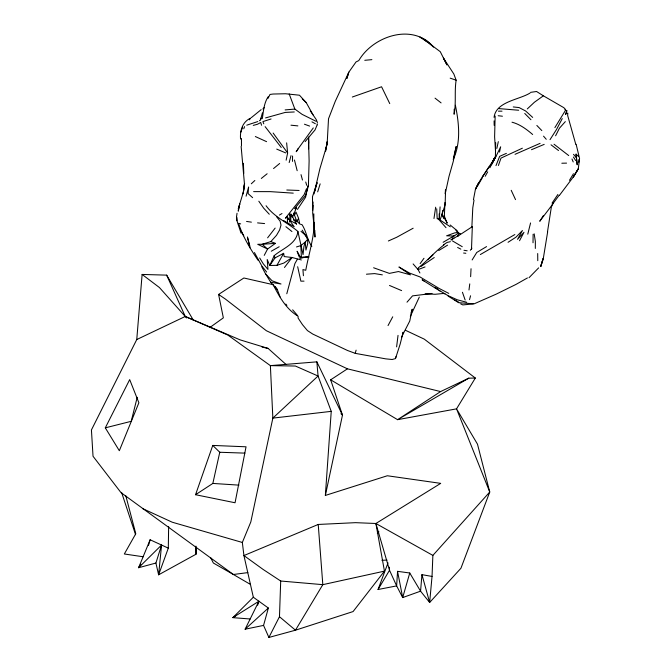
<?xml version="1.0" encoding="UTF-8"?>
<svg xmlns="http://www.w3.org/2000/svg" width="671" height="671" viewBox="0 0 671 671"><rect width="100%" height="100%" fill="white"/><g stroke="black" fill="none" stroke-linecap="round" stroke-linejoin="round"><path stroke-width="1.01" d="M155.907 563.044L138.612 567.716L161.568 545.045L155.907 563.044L158.624 574.804L196.033 554.221L196.049 547.008M241.468 145.75L241.476 138.461M535.324 248.446L535.366 241.51L534.183 233.844M292.514 161.384L292.556 156.033M308.61 148.878L308.735 137.471M236.704 220.809L236.737 217.345M444.974 202.457L444.227 218.62M533.026 242.768L533.118 234.254M161.568 545.045L158.624 574.804L168.304 548.148L168.639 526.592M445.578 189.927L445.133 204.873L440.352 219.266L437.173 218.721L436.712 208.756M454.208 109.172L454.108 114.255C456.297 102.948 454.334 91.449 456.137 80.184L453.839 73.995L443.388 58.008L446.97 64.953L440.277 51.701L424.08 39.581M240.554 139.065C239.824 130.811 242.424 121.761 250.602 118.163L249.344 119.799M471.847 227.402L472.787 207.817L474.02 200.092M444.177 218.662L444.269 215.735L447.012 223.284M432.04 576.439L421.95 574.661L420.566 591.176L402.692 597.576L396.645 585.9L397.551 571.34L409.755 573L420.566 591.176L429.65 602.474L432.04 576.439L432.87 555.403L375.894 523.497L355.521 522.667L318.23 524.454L243.925 555.563L253.336 597.24L268.366 608.035L263.56 625.406L268.895 637.45L279.471 616.716L280.704 581.019L263.166 569.469L243.925 555.563L242.34 542.462L250.811 521.954L272.854 418.117L270.379 365.628L227.813 335.03L185.246 316.477L159.421 287.532L142.118 274.439L136.758 339.543L91.432 429.943L93.026 456.255L120.981 492.615L233.374 574.493L250.535 584.475M289.629 222.101L289.922 213.856M471.503 249.142L472.309 226.832M470.639 276.687L471.042 268.727M578.763 162.307L578.914 159.505M445.443 189.834L445.234 193.642L449.008 176.406L453.252 161.468L456.154 146.488L453.37 158.582M495.693 142.764L495.374 157.727L500.675 146.79L499.509 152.074M567.414 113.307L567.8 112.988L567.658 115.504L575.793 144.391M314.347 222.428C313.86 238.717 308.71 254.351 305.75 270.27L302.931 269.574L303.418 275.706M440.092 206.886L439.304 219.065L439.161 213.848M268.895 637.45L295.475 630.195L353.072 611.566L384.449 571.13L375.894 523.497L440.713 483.363L387.326 475.756L325.36 495.433L331.239 411.357L318.062 376.02L316.863 361.854L270.379 365.628L295.391 366.03L318.062 376.02L272.854 418.117L331.239 411.357M317.157 124.84L317.24 123.766M313.005 205.36L312.678 213.101L314.003 225.313M554.892 127.616L565.485 110.338L565.603 109.071M313.072 201.971L312.585 210.577L312.485 196.67L317.106 182.646L314.833 191.143M495.148 116.066L494.611 136.825L495.5 150.858M396.611 346.882L398.029 335.383M468.987 289.981L469.767 283.883M262.26 118.717C263.535 111.218 263.862 103.032 268.291 96.599M494.049 117.35C496.028 101.506 518.817 99.962 530.04 93.051M237.039 213.235L236.536 216.741L237.45 222.395L241.065 233.131M307.88 185.859L305.607 197.199L297.471 209.386M433.969 218.52L435.672 207.196M547.67 231.763L543.2 259.14L540.709 266.546L543.082 258.645L540.709 266.546M547.452 232.074L551.319 207.297L553.005 202.717M443.456 217.932L442.063 214.51L442.801 210.501M325.427 151.394L327.28 141.531L325.594 151.344M473.441 199.656L475.412 189.39L477.987 183.871M259.434 120.755L260.549 119.815L262.42 112.829M314.036 193.902L319.882 168.756L327.129 144.366L328.513 118.784L335.232 101.413L348.853 72.132L356.033 61.942L358.784 60.583C373.034 35.957 412.933 22.638 433.491 47.02L426.018 40.31L419.929 37.098L424.215 39.857M286.14 160.193L287.624 153.005L286.634 142.864M325.36 495.433L342.478 415.114L330.669 379.82L347.444 368.824L440.612 391.57L468.777 378.176L475.328 378.033L456.54 408.849L397.576 419.669L330.669 379.82M496.842 148.459L498.318 141.64M195.546 494.72L212.841 483.43L219.769 452.262L212.766 445.427L195.546 494.72L235.051 502.755L246.047 446.802L212.766 445.427M266.068 205.737C274.338 217.127 287.347 222.529 297.89 231.42C296.582 244.043 282.625 248.429 274.179 255.676L269.759 265.481L276.938 265.339L283.908 263.04L292.086 257.496L301.363 259.971M317.098 125.058L315.018 129.964L305.146 141.606M292.145 217.245L292.631 215.232M527.783 234.162L530.56 222.957M137.228 397.291L131.206 421.321L105.305 427.846L119.329 450.719L138.88 402.768L129.688 379.618L105.305 427.846M273.097 284.588C279.43 296.783 286.072 309.063 298.1 316.234L298.075 318.029L302.504 324.697L307.444 330.593L312.787 334.074L347.419 350.447L355.227 353.349L385.733 358.859L392.183 359.505L395.479 358.574L395.974 356.687M566.844 110.723L565.695 114.338L566.844 110.723L566.324 110.858M289.167 162.567L291.013 155.664M469.532 299.652L470.564 295.777M246.089 196.175L248.622 186.991L248.094 193.592L252.64 197.685M286.794 293.755L294.905 263.56L297.412 259.191M355.227 353.349L356.108 350.153M260.549 119.815L261.036 118.104M148.476 545.531L150.119 539.769L168.304 548.148M409.755 573L402.692 597.576L397.551 571.34M238.197 209.042L243.347 192.141L244.571 183.51L243.162 193.885L244.437 183.72L241.132 146.404M317.668 191.864L320.159 183.888M453.21 159.623C461.128 142.319 459.039 123.254 455.383 105.238M348.358 73.667L346.84 78.499L348.853 72.132M257.639 605.234L258.905 601.241L232.837 617.647L250.149 618.981M410.979 313.181L412.237 309.205L409.763 321.023L401.543 337.077M498.41 165.477L501.002 158.096L522.365 148.207M240.814 132.212L242.667 127.029M375.894 523.497L389.524 570.275L396.645 585.9L378.05 589.507L388.023 562.868M243.766 128.773L244.588 126.634M306.462 188.786L304.131 194.707L285.41 218.192L287.289 217.035L294.2 226.731L283.732 220.625M495.978 165.628L499.652 156.351L506.387 153.365M395.479 358.574L400.159 344.114L403.196 332.187L402.415 334.049M150.119 539.769L138.612 567.716L140.801 564.168M292.455 217.337L296.456 207.716L295.425 209.209M419.308 297.102L410.342 316.335M555.596 135.785L559.429 128.22L565.326 121.619M489.897 167.758L495.131 157.4M492.153 163.909L495.5 156.586L492.959 161.342M263.56 625.406L245.116 629.205L258.905 601.241M268.081 98.293L269.994 94.443L273.122 94.032L285.544 93.755L299.476 95.215L306.244 102.638L313.055 114.858M478.901 182.403L475.412 189.39L480.042 180.541L495.349 157.215M562.256 118.591L556.586 129.369L550.019 139.66M264.24 255.366L267.57 249.025L275.404 243.372L270.824 241.61L262.176 244.261L257.731 244.311L267.57 249.025L262.176 244.261L275.404 243.372M519.522 240.746L523.976 232.3L517.526 239.337L522.424 230.547L515.949 237.182L508.064 242.29M388.039 325.569L392.736 316.796M276.938 265.339L283.64 253.311L284.194 256.574L292.086 257.496L284.479 267.469M485.192 176.28L487.716 171.835M294.468 215.265L296.028 212.095L298.545 218.192L299.769 224.039L295.617 219.92M477.064 186.739L482.122 178.192M293.37 219.954L296.8 221.338L298.218 218.931M313.273 127.926L297.589 149.574M378.05 589.507L389.524 570.275L389.39 567.196M489.897 166.609L491.39 164.152M569.461 180.323L573.453 173.755M472.149 259.945L476.754 252.464L486.567 246.601M494.15 159.212L495.525 156.997L493.403 160.319L495.089 157.685M482.994 176.02L482.256 177.186L488.933 166.97M491.893 163.33L494.108 159.874M543.485 215.45L539.744 221.262L553.172 203.581M494.435 158.65L492.581 161.51L495.794 156.578M298.352 148.392L296.196 151.713L297.597 149.952M493.705 159.723L495.299 157.299M275.144 228.09L267.603 237.836M552.065 203.112L557.878 194.481M283.64 253.311L275.051 257.882L269.759 265.481L267.209 259.518L267.964 269.44L263.275 263.812L259.685 257.958M420.147 263.602L423.98 258.268M552.996 203.59L559.119 195.311M559.371 195.446L574.275 175.701L578.285 168.849L579.568 158.591L576.146 144.29M470.337 250.266L471.914 248.186M407.003 302.185L412.531 295.869L432.049 293.495M457.437 236.41L458.419 235.269M294.519 208.673L305.565 195.429L308.4 185.968L309.113 160.931L308.484 137.144M432.87 555.403L489.746 492.011L477.492 444.168L456.54 408.849L489.746 492.011L460.943 568.245L429.65 602.474L421.95 574.661M270.824 241.61L276.511 235.311L279.622 229.96L280.998 225.104L280.092 221.12L276.72 216.934M527.297 108.92L534.41 102.244L543.376 95.819L564.009 107.779L565.485 110.338M529.008 277.719L538.645 267.872M253.336 597.24L232.837 617.647L235.513 616.028M251.315 183.779L254.846 180.499M428.098 259.484L432.921 254.997M245.116 629.205L268.366 608.035M251.281 117.677L261.145 109.65M262.856 108.937L264.366 107.603M289.427 215.5L290.971 214.158L296.59 224.013L290.719 220.851L290.971 214.158L291.248 216.196M443.95 244.915C434.833 251.885 427.377 260.725 418.402 267.779L418.058 269.591L419.912 272.963M377.32 533.151L378.905 531.793M273.55 168.538L279.664 163.481M261.321 178.444L267.142 173.755M296.49 246.953L300.826 245.594L305.238 242.088L307.729 239.195L305.724 235.446L300.994 231.319M420.876 266.53L434.238 257.547M458.033 235.999L471.998 226.865M452.296 237.123L454.745 235.362M209.788 327.549L223.351 317.853L218.595 294.435L243.883 277.995L273.24 284.697M438.725 250.543L447.574 245.15M443.43 244.873L447.104 242.432L450.384 241.677M453.579 238.213L450.904 239.95L458.696 235.479M440.612 391.57L397.576 419.669L468.777 378.176M514.842 234.556L480.344 254.544M443.12 242.29L457.706 233.726L458.41 234.104M279.413 215.089L281.988 213.537M452.137 239.144L453.906 238.096M271.285 251.214L279.186 246.743M527.44 277.945L516.016 284.403L496.28 294.108L474.112 303.846L462.847 304.919L460.742 303.929M413.16 228.215L396.762 237.24L388.366 240.981M544.189 144.382L531.499 149.708M136.758 339.543L185.246 316.477L240.126 339.878L268.123 348.417L285.938 364.395M425.02 266.949L418.058 269.591L413.118 263.929M515.06 154.305L540.105 143.359M246.769 125.183L257.832 121.56M352.334 97.018L381.564 86.769L389.75 103.594M271.076 118.977L262.898 121.594L263.77 123.816M265.565 117.92L285.217 112.426L294.292 111.965M253.244 125.385L257.471 124.278L260.734 122.483L261.531 125.251M299.811 258.478L303.317 257.647M384.449 571.13L322.818 584.659L280.704 581.019M530.593 92.346L536.565 91.499L543.376 95.819M300.549 257.37L297.094 251.256L299.316 257.11L305.062 257.236L308.786 256.515M247.825 572.615L233.374 574.493L213.361 563.019L210.56 557.475M444.16 293.403L435.102 294.284L425.137 293.814M364.781 60.298L371.877 59.644M285.133 109.918L294.854 109.071L302.109 114.355L315.999 121.266M460.432 233.726L457.697 232.619L454.829 232.845L446.609 235.798L453.94 236.024M366.45 274.204L374.653 273.592L382.353 274.858M253.638 191.621L270.354 191.638L293.244 193.147M381.908 560.293L387.041 560.092M561.828 163.229L566.567 163.12M304.013 281.132L300.876 281.166L297.672 266.714M498.436 111.151L501.992 111.168M498.964 108.61L518.666 110.237M299.123 190.472L286.802 190.01M303.443 257.245L308.585 257.312M305.062 257.236L308.886 257.303M142.118 274.439L166.66 275.135L193.315 320.117M219.769 452.262L244.89 453.126M212.841 483.43L238.951 485.133M257.555 222.889L264.6 223.577M290.971 125.192L297.874 125.888M473.223 303.745L458.738 302.722L448.144 296.129M513.248 106.941L519.128 107.586L525.619 110.983L532.682 117.425M463.602 253.034L465.833 253.277M498.192 115.731L502.42 116.217M246.576 221.438L251.39 222.151M143.208 556.771L124.328 553.986L135.777 533.747L125.829 495.835M463.997 250.283L467.175 250.786M265.54 273.818L270.715 282.239L281.015 284.001L272.082 280.822L265.54 273.818L261.757 266.781M442.994 293.453L444.957 293.806M262.051 347.066L268.123 348.417M466.68 302.269L457.287 299.794L447.968 295.617L439.136 290.375M242.34 542.462L172.271 522.223L142.42 508.509M300.541 224.265L302.084 224.726C306.488 231.579 307.075 239.799 311.856 246.366M240.671 223.913L238.574 223.258C242.684 236.553 250.233 248.664 257.974 260.197M450.191 78.163L456.137 80.184M512.015 122.206C519.933 124.286 526.534 129.26 532.657 134.494M285.72 152.913L276.729 149.113M304.449 124.21L309.599 126.081M373.613 267.763L389.365 273.391L398.44 271.545L410.501 274.867L398.926 266.999L409.645 273.122L419.853 276.855L439.354 288.564L448.773 293.395M389.507 285.46L401.619 290.61M255.341 136.54L266.588 141.665M405.368 330.233L424.298 339.157L475.328 378.033M347.444 368.824L266.37 330.736L225.406 299.073L218.595 294.435M462.269 246.718L452.363 240.847M436.989 288.622L434.473 287.339L438.062 289.235M457.63 247.465L460.826 249.142M311.948 121.854L315.362 123.732M454.753 299.971L458.771 302.252M424.089 280.981L422.109 279.807L439.966 290.996M425.934 40.956L427.645 42.055L423.359 39.119M450.316 226.798L438.138 218.738L446.005 227.679M450.191 224.995L457.194 230.774L458.922 234.221M554.003 144.215L568.731 155.563M558.524 150.53L551.034 144.81M435.034 98.151L441.099 102.898M285.905 226.697L291.935 231.537M279.471 616.716L295.475 630.195L322.818 584.659L318.23 524.454M340.927 413.722L342.478 415.114L316.863 361.854M576.07 154.129L577.186 164.714L576.07 154.129L578.503 156.46M295.181 222.655L296.59 224.013M302.26 98.788L306.244 102.638M524.747 113.458L530.946 119.723M536.85 125.46L541.824 130.593M186.639 317.962L185.246 316.477L166.66 275.135M269.289 214.25L263.661 208.153L258.821 201.216M270.715 282.239L277.333 289.57L280.075 296.892M543.535 136.154L546.261 139.291M297.278 315.202L292.657 309.826M573.495 154.322L576.624 158.054M281.241 147.461L265.129 126.643M285.821 304.055L286.886 305.389M266.622 272.04L261.816 265.968L254.468 252.564M310.245 110.832L316.226 119.547L317.417 122.575M287.624 153.005L273.122 133.043M275.093 286.458L277.333 289.57M455.877 230.069L457.697 232.619M573.403 157.014L575.71 160.579M442.063 214.51L447.297 222.797M302.16 230.119L307.729 239.195L307.679 243.875L305.942 250.082L305.238 242.088L303.904 246.634L303.049 254.636L297.89 231.42M241.065 231.294L243.774 235.773M289.184 93.923L294.854 109.071M511.21 190.304L515.529 199.614M288.455 219.568L287.289 217.035L287.574 223.007M571.994 159.01L573.21 161.963M274.179 255.676L275.051 257.882M465.146 300.012L462.436 292.262M293.697 213.118L296.8 221.338M121.568 492.363L135.592 534.703M305.75 182.034L306.681 185.288M294.46 160L297.169 170.702M301.019 174.653L302.478 180.029M249.931 246.332L247.423 236.972L249.947 247.792M301.396 257.27L300.826 245.594M243.388 163.305L243.791 173.428M308.45 137.236L308.685 143.25M314.816 230.338L314.993 237.056L313.86 226.06L313.818 213.831M494.082 120.897L494.183 125.376M195.907 546.11L196.033 554.221M537.697 253.537L537.773 260.683M239.203 206.14L238.247 211.164L239.765 203.942L239.203 206.14M578.285 168.849L573.286 176.892L578.285 168.849"/></g></svg>
